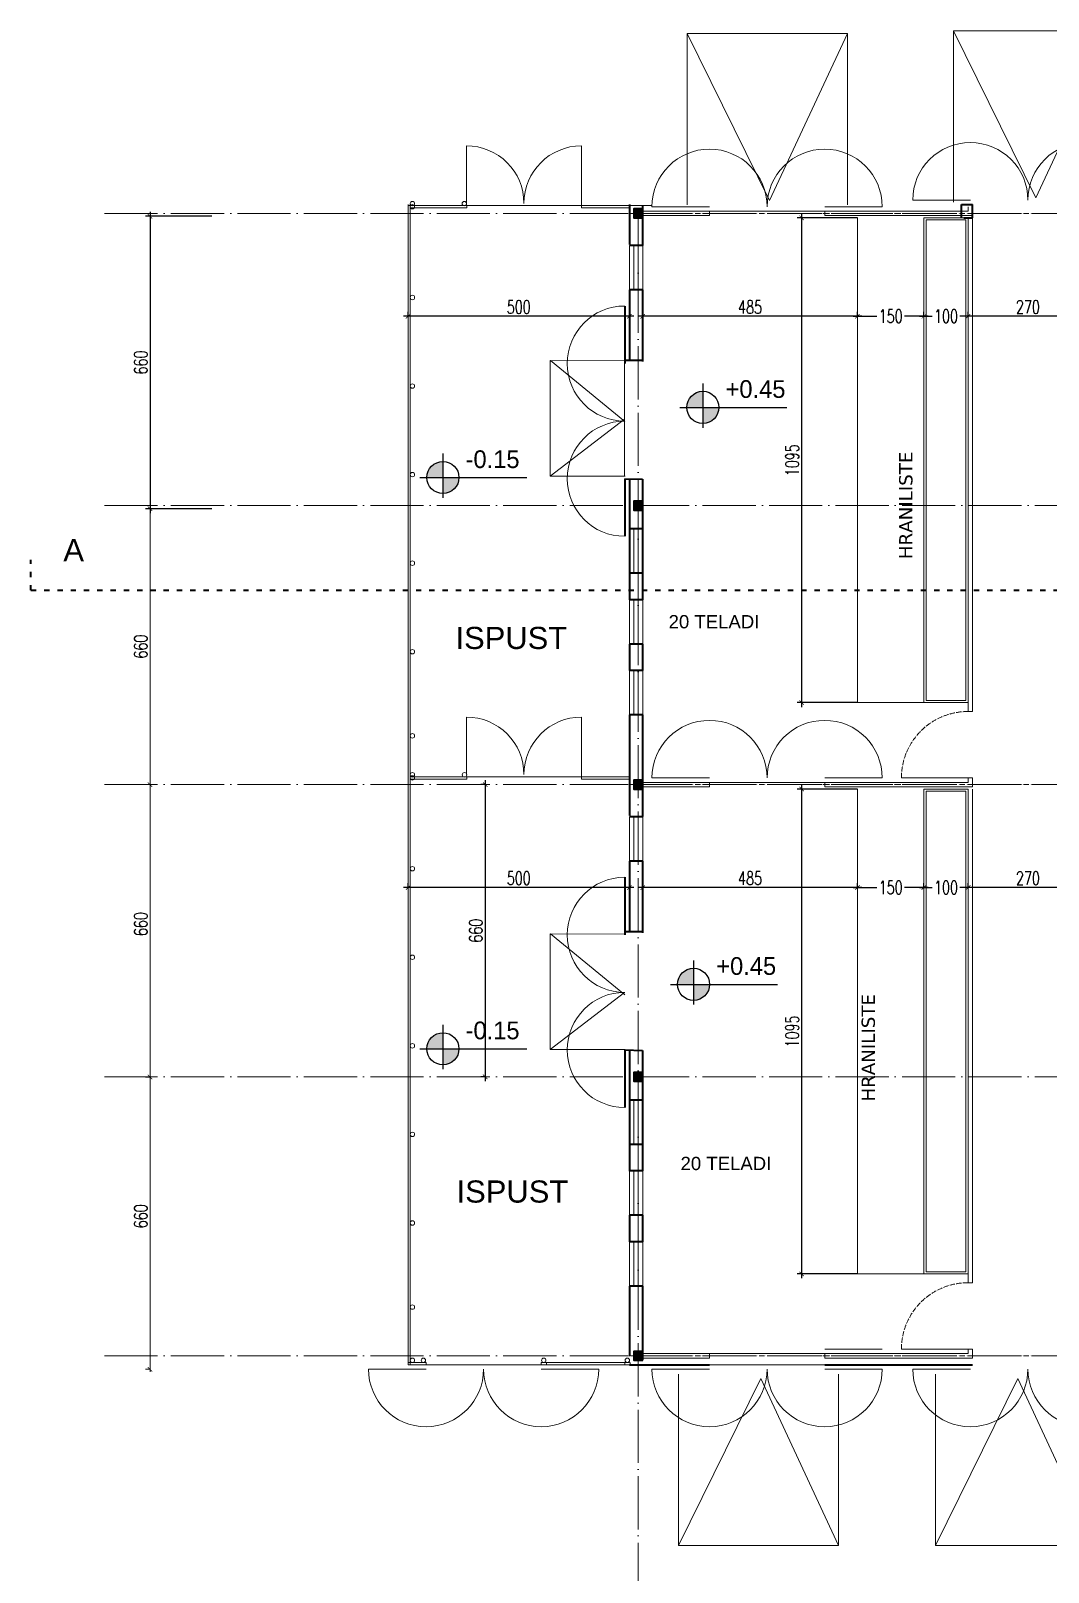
# Model space of a CAD drawing. Header units: millimetres. Extents: x 73 to 57768, y -40361 to 10065.
# Drawn here: x 30645 to 32943, y 2149 to 5630 of the extents above; entities that cross this region are included whole.
import ezdxf

# ---------------------------------------------------------------- set-up
doc = ezdxf.new("R2010")
doc.units = ezdxf.units.MM
for name, pattern in [('ACAD_ISO02W100', [15, 12, -3]), ('ACAD_ISO03W100', [30, 12, -18]), ('ACAD_ISO04W100', [30, 24, -3, 0, -3]), ('ACAD_ISO10W100', [18, 12, -3, 0, -3])]:
    doc.linetypes.add(name, pattern=pattern)
for name, color, linetype, lineweight in [('hatch', 4, 'Continuous', 0), ('isprek.', 6, 'ACAD_ISO02W100', 18), ('kote', 124, 'Continuous', 5), ('kote i srafura', 9, 'Continuous', 5), ('Osovine', 252, 'ACAD_ISO04W100', 9), ('presjek A-A B- B', 40, 'Continuous', 40), ('raster', 7, 'ACAD_ISO10W100', 5)]:
    doc.layers.add(name, color=color, linetype=linetype, lineweight=lineweight)
doc.layers.add('pogled', color=7, linetype='Continuous', lineweight=5, true_color=0x8db1c3)
doc.layers.add('presjek', color=7, linetype='Continuous', lineweight=40, true_color=0xe37da2)
doc.layers.add('sjeccica', color=20, linetype='Continuous')
doc.layers.add('TEXT', color=7, linetype='Continuous')
doc.styles.add('1-100', font='simplex.shx', dxfattribs={"width": 0.7, "height": 30})
doc.dimstyles.new('1-100', dxfattribs={"dimtxt": 30, "dimasz": 10, "dimexe": 10, "dimexo": 0, "dimgap": 6, "dimtad": 1, "dimdec": 0, "dimtxsty": '1-100', "dimblk": 'ARCHTICK', "dimcen": 10, "dimdle": 10, "dimadec": 8, "dimazin": 0, "dimtfac": 1, "dimtdec": 0, "dimtix": 1, "dimtmove": 2, "dimatfit": 3, "dimfxl": 1, "dimtolj": 1, "dimtzin": 0, "dimarcsym": 0})

# ---------------------------------------------------------------- blocks, each defined once
blk = doc.blocks.new('_ArchTick')
at = {"layer": 'kote', "color": 0, "const_width": 0.15}
blk.add_lwpolyline([(-0.5, -0.5), (0.5, 0.5)], dxfattribs=at)
blk = doc.blocks.new('*D200')
at = {"layer": 'Defpoints', "color": 0}
for p in [(32512.1, 4984.9), (32512.1, 4984.9), (32662.1, 4984.9)]:
    blk.add_point(p, dxfattribs=at)
at = {"layer": 'kote i srafura', "color": 0, "lineweight": -2}
for p, q in [((32502.1, 4984.9), (32556.1, 4984.9)), ((32512.1, 4984.9), (32512.1, 4994.9)), ((32672.1, 4984.9), (32618.1, 4984.9)), ((32662.1, 4984.9), (32662.1, 4994.9))]:
    blk.add_line(p, q, dxfattribs=at)
at = {"layer": 'kote i srafura', "color": 0, "lineweight": -2, "xscale": 10, "yscale": 10, "zscale": 10, "rotation": 180}
blk.add_blockref('_ArchTick', (32512.1, 4984.9), dxfattribs=at)
at = {"layer": 'kote i srafura', "color": 0, "lineweight": -2, "xscale": 10, "yscale": 10, "zscale": 10}
blk.add_blockref('_ArchTick', (32662.1, 4984.9), dxfattribs=at)
at = {"layer": 'kote i srafura', "color": 0, "insert": (32587.1, 4984.9), "char_height": 30, "attachment_point": 5, "style": '1-100'}
blk.add_mtext('\\A1;150', dxfattribs=at)
blk = doc.blocks.new('*D201')
at = {"layer": 'Defpoints', "color": 0}
for p in [(32662.1, 4984.9), (32662.1, 4984.9), (32762.1, 4984.9)]:
    blk.add_point(p, dxfattribs=at)
at = {"layer": 'kote i srafura', "color": 0, "lineweight": -2}
for p, q in [((32652.1, 4984.9), (32681.1, 4984.9)), ((32662.1, 4984.9), (32662.1, 4994.9)), ((32772.1, 4984.9), (32743.1, 4984.9)), ((32762.1, 4984.9), (32762.1, 4994.9))]:
    blk.add_line(p, q, dxfattribs=at)
at = {"layer": 'kote i srafura', "color": 0, "lineweight": -2, "xscale": 10, "yscale": 10, "zscale": 10, "rotation": 180}
blk.add_blockref('_ArchTick', (32662.1, 4984.9), dxfattribs=at)
at = {"layer": 'kote i srafura', "color": 0, "lineweight": -2, "xscale": 10, "yscale": 10, "zscale": 10}
blk.add_blockref('_ArchTick', (32762.1, 4984.9), dxfattribs=at)
at = {"layer": 'kote i srafura', "color": 0, "insert": (32712.1, 4984.9), "char_height": 30, "attachment_point": 5, "style": '1-100'}
blk.add_mtext('\\A1;100', dxfattribs=at)
blk = doc.blocks.new('*D202')
at = {"layer": 'Defpoints', "color": 0}
for p in [(32762.1, 4984.9), (32762.1, 4984.9), (33032.1, 4984.9)]:
    blk.add_point(p, dxfattribs=at)
at = {"layer": 'kote i srafura', "color": 0, "lineweight": -2}
for p, q in [((33042.1, 4984.9), (32752.1, 4984.9)), ((32762.1, 4984.9), (32762.1, 4994.9)), ((33032.1, 4984.9), (33032.1, 4994.9))]:
    blk.add_line(p, q, dxfattribs=at)
at = {"layer": 'kote i srafura', "color": 0, "lineweight": -2, "xscale": 10, "yscale": 10, "zscale": 10, "rotation": 180}
blk.add_blockref('_ArchTick', (32762.1, 4984.9), dxfattribs=at)
at = {"layer": 'kote i srafura', "color": 0, "lineweight": -2, "xscale": 10, "yscale": 10, "zscale": 10}
blk.add_blockref('_ArchTick', (33032.1, 4984.9), dxfattribs=at)
at = {"layer": 'kote i srafura', "color": 0, "insert": (32897.1, 5005.9), "char_height": 30, "attachment_point": 5, "style": '1-100'}
blk.add_mtext('\\A1;270', dxfattribs=at)
blk = doc.blocks.new('*D203')
at = {"layer": 'Defpoints', "color": 0}
for p in [(31497.1, 4984.9), (31497.1, 4984.9), (31997.1, 4984.9)]:
    blk.add_point(p, dxfattribs=at)
at = {"layer": 'kote i srafura', "color": 0, "lineweight": -2}
for p, q in [((32007.1, 4984.9), (31487.1, 4984.9)), ((31497.1, 4984.9), (31497.1, 4994.9)), ((31997.1, 4984.9), (31997.1, 4994.9))]:
    blk.add_line(p, q, dxfattribs=at)
at = {"layer": 'kote i srafura', "color": 0, "lineweight": -2, "xscale": 10, "yscale": 10, "zscale": 10, "rotation": 180}
blk.add_blockref('_ArchTick', (31497.1, 4984.9), dxfattribs=at)
at = {"layer": 'kote i srafura', "color": 0, "lineweight": -2, "xscale": 10, "yscale": 10, "zscale": 10}
blk.add_blockref('_ArchTick', (31997.1, 4984.9), dxfattribs=at)
at = {"layer": 'kote i srafura', "color": 0, "insert": (31747.1, 5005.9), "char_height": 30, "attachment_point": 5, "style": '1-100'}
blk.add_mtext('\\A1;500', dxfattribs=at)
blk = doc.blocks.new('*D204')
at = {"layer": 'Defpoints', "color": 0}
for p in [(32027.1, 4984.9), (32027.1, 4984.9), (32512.1, 4984.9)]:
    blk.add_point(p, dxfattribs=at)
at = {"layer": 'kote i srafura', "color": 0, "lineweight": -2}
for p, q in [((32522.1, 4984.9), (32017.1, 4984.9)), ((32027.1, 4984.9), (32027.1, 4994.9)), ((32512.1, 4984.9), (32512.1, 4994.9))]:
    blk.add_line(p, q, dxfattribs=at)
at = {"layer": 'kote i srafura', "color": 0, "lineweight": -2, "xscale": 10, "yscale": 10, "zscale": 10, "rotation": 180}
blk.add_blockref('_ArchTick', (32027.1, 4984.9), dxfattribs=at)
at = {"layer": 'kote i srafura', "color": 0, "lineweight": -2, "xscale": 10, "yscale": 10, "zscale": 10}
blk.add_blockref('_ArchTick', (32512.1, 4984.9), dxfattribs=at)
at = {"layer": 'kote i srafura', "color": 0, "insert": (32269.6, 5005.9), "char_height": 30, "attachment_point": 5, "style": '1-100'}
blk.add_mtext('\\A1;485', dxfattribs=at)
blk = doc.blocks.new('*D205')
at = {"layer": 'Defpoints', "color": 0}
for p in [(32512.1, 5207.4), (32385.9, 4112.4), (32512.1, 4112.4)]:
    blk.add_point(p, dxfattribs=at)
at = {"layer": 'kote i srafura', "color": 0, "lineweight": -2}
for p, q in [((32512.1, 5207.4), (32375.9, 5207.4)), ((32385.9, 5217.4), (32385.9, 4102.4)), ((32512.1, 4112.4), (32375.9, 4112.4))]:
    blk.add_line(p, q, dxfattribs=at)
at = {"layer": 'kote i srafura', "color": 0, "lineweight": -2, "xscale": 10, "yscale": 10, "zscale": 10}
for p, rotation in [((32385.9, 5207.4), 90), ((32385.9, 4112.4), 270)]:
    blk.add_blockref('_ArchTick', p, dxfattribs=dict(at, rotation=rotation))
at = {"layer": 'kote i srafura', "color": 0, "insert": (32364.9, 4659.9), "char_height": 30, "attachment_point": 5, "rotation": 90, "style": '1-100'}
blk.add_mtext('\\A1;1095', dxfattribs=at)
blk = doc.blocks.new('*D209')
at = {"layer": 'Defpoints', "color": 0}
for p in [(32512.1, 3694.9), (32512.1, 3694.9), (32662.1, 3694.9)]:
    blk.add_point(p, dxfattribs=at)
at = {"layer": 'kote i srafura', "color": 0, "lineweight": -2}
for p, q in [((32502.1, 3694.9), (32556.1, 3694.9)), ((32512.1, 3694.9), (32512.1, 3704.9)), ((32672.1, 3694.9), (32618.1, 3694.9)), ((32662.1, 3694.9), (32662.1, 3704.9))]:
    blk.add_line(p, q, dxfattribs=at)
at = {"layer": 'kote i srafura', "color": 0, "lineweight": -2, "xscale": 10, "yscale": 10, "zscale": 10, "rotation": 180}
blk.add_blockref('_ArchTick', (32512.1, 3694.9), dxfattribs=at)
at = {"layer": 'kote i srafura', "color": 0, "lineweight": -2, "xscale": 10, "yscale": 10, "zscale": 10}
blk.add_blockref('_ArchTick', (32662.1, 3694.9), dxfattribs=at)
at = {"layer": 'kote i srafura', "color": 0, "insert": (32587.1, 3694.9), "char_height": 30, "attachment_point": 5, "style": '1-100'}
blk.add_mtext('\\A1;150', dxfattribs=at)
blk = doc.blocks.new('*D210')
at = {"layer": 'Defpoints', "color": 0}
for p in [(32662.1, 3694.9), (32662.1, 3694.9), (32762.1, 3694.9)]:
    blk.add_point(p, dxfattribs=at)
at = {"layer": 'kote i srafura', "color": 0, "lineweight": -2}
for p, q in [((32652.1, 3694.9), (32681.1, 3694.9)), ((32662.1, 3694.9), (32662.1, 3704.9)), ((32772.1, 3694.9), (32743.1, 3694.9)), ((32762.1, 3694.9), (32762.1, 3704.9))]:
    blk.add_line(p, q, dxfattribs=at)
at = {"layer": 'kote i srafura', "color": 0, "lineweight": -2, "xscale": 10, "yscale": 10, "zscale": 10, "rotation": 180}
blk.add_blockref('_ArchTick', (32662.1, 3694.9), dxfattribs=at)
at = {"layer": 'kote i srafura', "color": 0, "lineweight": -2, "xscale": 10, "yscale": 10, "zscale": 10}
blk.add_blockref('_ArchTick', (32762.1, 3694.9), dxfattribs=at)
at = {"layer": 'kote i srafura', "color": 0, "insert": (32712.1, 3694.9), "char_height": 30, "attachment_point": 5, "style": '1-100'}
blk.add_mtext('\\A1;100', dxfattribs=at)
blk = doc.blocks.new('*D211')
at = {"layer": 'Defpoints', "color": 0}
for p in [(32762.1, 3694.9), (32762.1, 3694.9), (33032.1, 3694.9)]:
    blk.add_point(p, dxfattribs=at)
at = {"layer": 'kote i srafura', "color": 0, "lineweight": -2}
for p, q in [((33042.1, 3694.9), (32752.1, 3694.9)), ((32762.1, 3694.9), (32762.1, 3704.9)), ((33032.1, 3694.9), (33032.1, 3704.9))]:
    blk.add_line(p, q, dxfattribs=at)
at = {"layer": 'kote i srafura', "color": 0, "lineweight": -2, "xscale": 10, "yscale": 10, "zscale": 10, "rotation": 180}
blk.add_blockref('_ArchTick', (32762.1, 3694.9), dxfattribs=at)
at = {"layer": 'kote i srafura', "color": 0, "lineweight": -2, "xscale": 10, "yscale": 10, "zscale": 10}
blk.add_blockref('_ArchTick', (33032.1, 3694.9), dxfattribs=at)
at = {"layer": 'kote i srafura', "color": 0, "insert": (32897.1, 3715.9), "char_height": 30, "attachment_point": 5, "style": '1-100'}
blk.add_mtext('\\A1;270', dxfattribs=at)
blk = doc.blocks.new('*D212')
at = {"layer": 'Defpoints', "color": 0}
for p in [(31497.1, 3694.9), (31497.1, 3694.9), (31997.1, 3694.9)]:
    blk.add_point(p, dxfattribs=at)
at = {"layer": 'kote i srafura', "color": 0, "lineweight": -2}
for p, q in [((32007.1, 3694.9), (31487.1, 3694.9)), ((31497.1, 3694.9), (31497.1, 3704.9)), ((31997.1, 3694.9), (31997.1, 3704.9))]:
    blk.add_line(p, q, dxfattribs=at)
at = {"layer": 'kote i srafura', "color": 0, "lineweight": -2, "xscale": 10, "yscale": 10, "zscale": 10, "rotation": 180}
blk.add_blockref('_ArchTick', (31497.1, 3694.9), dxfattribs=at)
at = {"layer": 'kote i srafura', "color": 0, "lineweight": -2, "xscale": 10, "yscale": 10, "zscale": 10}
blk.add_blockref('_ArchTick', (31997.1, 3694.9), dxfattribs=at)
at = {"layer": 'kote i srafura', "color": 0, "insert": (31747.1, 3715.9), "char_height": 30, "attachment_point": 5, "style": '1-100'}
blk.add_mtext('\\A1;500', dxfattribs=at)
blk = doc.blocks.new('*D213')
at = {"layer": 'Defpoints', "color": 0}
for p in [(32027.1, 3694.9), (32027.1, 3694.9), (32512.1, 3694.9)]:
    blk.add_point(p, dxfattribs=at)
at = {"layer": 'kote i srafura', "color": 0, "lineweight": -2}
for p, q in [((32522.1, 3694.9), (32017.1, 3694.9)), ((32027.1, 3694.9), (32027.1, 3704.9)), ((32512.1, 3694.9), (32512.1, 3704.9))]:
    blk.add_line(p, q, dxfattribs=at)
at = {"layer": 'kote i srafura', "color": 0, "lineweight": -2, "xscale": 10, "yscale": 10, "zscale": 10, "rotation": 180}
blk.add_blockref('_ArchTick', (32027.1, 3694.9), dxfattribs=at)
at = {"layer": 'kote i srafura', "color": 0, "lineweight": -2, "xscale": 10, "yscale": 10, "zscale": 10}
blk.add_blockref('_ArchTick', (32512.1, 3694.9), dxfattribs=at)
at = {"layer": 'kote i srafura', "color": 0, "insert": (32269.6, 3715.9), "char_height": 30, "attachment_point": 5, "style": '1-100'}
blk.add_mtext('\\A1;485', dxfattribs=at)
blk = doc.blocks.new('*D214')
at = {"layer": 'Defpoints', "color": 0}
for p in [(32512.1, 3917.4), (32385.9, 2822.4), (32512.1, 2822.4)]:
    blk.add_point(p, dxfattribs=at)
at = {"layer": 'kote i srafura', "color": 0, "lineweight": -2}
for p, q in [((32512.1, 3917.4), (32375.9, 3917.4)), ((32385.9, 3927.4), (32385.9, 2812.4)), ((32512.1, 2822.4), (32375.9, 2822.4))]:
    blk.add_line(p, q, dxfattribs=at)
at = {"layer": 'kote i srafura', "color": 0, "lineweight": -2, "xscale": 10, "yscale": 10, "zscale": 10}
for p, rotation in [((32385.9, 3917.4), 90), ((32385.9, 2822.4), 270)]:
    blk.add_blockref('_ArchTick', p, dxfattribs=dict(at, rotation=rotation))
at = {"layer": 'kote i srafura', "color": 0, "insert": (32364.9, 3369.9), "char_height": 30, "attachment_point": 5, "rotation": 90, "style": '1-100'}
blk.add_mtext('\\A1;1095', dxfattribs=at)
blk = doc.blocks.new('*D219')
at = {"layer": 'Defpoints', "color": 0}
for p in [(31053.6, 5210.8), (30914.3, 4550.4), (31053.6, 4550.4)]:
    blk.add_point(p, dxfattribs=at)
at = {"layer": 'kote i srafura', "color": 0, "lineweight": -2}
for p, q in [((31053.6, 5210.8), (30904.3, 5210.8)), ((30914.3, 5220.8), (30914.3, 4540.4)), ((31053.6, 4550.4), (30904.3, 4550.4))]:
    blk.add_line(p, q, dxfattribs=at)
at = {"layer": 'kote i srafura', "color": 0, "lineweight": -2, "xscale": 10, "yscale": 10, "zscale": 10}
for p, rotation in [((30914.3, 5210.8), 90), ((30914.3, 4550.4), 270)]:
    blk.add_blockref('_ArchTick', p, dxfattribs=dict(at, rotation=rotation))
at = {"layer": 'kote i srafura', "color": 0, "insert": (30893.3, 4880.6), "char_height": 30, "attachment_point": 5, "rotation": 90, "style": '1-100'}
blk.add_mtext('\\A1;660', dxfattribs=at)
blk = doc.blocks.new('*D220')
at = {"layer": 'Defpoints', "color": 0}
for p in [(31671.4, 3927.4), (31671.4, 3267.4), (31671.4, 3267.4)]:
    blk.add_point(p, dxfattribs=at)
at = {"layer": 'kote i srafura', "color": 0, "lineweight": -2}
for p, q in [((31671.4, 3937.4), (31671.4, 3257.4)), ((31671.4, 3927.4), (31661.4, 3927.4)), ((31671.4, 3267.4), (31661.4, 3267.4))]:
    blk.add_line(p, q, dxfattribs=at)
at = {"layer": 'kote i srafura', "color": 0, "lineweight": -2, "xscale": 10, "yscale": 10, "zscale": 10}
for p, rotation in [((31671.4, 3927.4), 90), ((31671.4, 3267.4), 270)]:
    blk.add_blockref('_ArchTick', p, dxfattribs=dict(at, rotation=rotation))
at = {"layer": 'kote i srafura', "color": 0, "insert": (31650.4, 3597.4), "char_height": 30, "attachment_point": 5, "rotation": 90, "style": '1-100'}
blk.add_mtext('\\A1;660', dxfattribs=at)

msp = doc.modelspace()

# ---------------------------------------------------------------- hatches: boundary and pattern name
at = {"layer": 'hatch'}
for points in [[(32007.054, 5227.379), (32007.054, 5207.379), (32027.054, 5207.379), (32027.054, 5227.379)], [(32007.054, 5227.379), (32007.054, 5207.379), (32027.054, 5207.379), (32027.054, 5227.379)], [(32027.054, 4567.379), (32007.054, 4567.379), (32007.054, 4547.379), (32027.054, 4547.379)], [(32007.054, 3937.379), (32007.054, 3917.379), (32027.054, 3917.379), (32027.054, 3937.379)], [(32007.054, 3937.379), (32007.054, 3917.379), (32027.054, 3917.379), (32027.054, 3937.379)], [(32027.054, 3277.379), (32007.054, 3277.379), (32007.054, 3257.379), (32027.054, 3257.379)], [(32007.054, 2647.379), (32007.054, 2627.379), (32027.054, 2627.379), (32027.054, 2647.379)], [(32007.054, 2647.379), (32007.054, 2627.379), (32027.054, 2627.379), (32027.054, 2647.379)]]:
    msp.add_hatch(color=256, dxfattribs=at).paths.add_polyline_path(points)
at = {"layer": 'TEXT'}
h = msp.add_hatch(color=256, dxfattribs=at)
h.paths.add_polyline_path([(32162.978, 4779.226), (32162.978, 4815.461, 0.41421356), (32126.743, 4779.226)])
h.paths.add_polyline_path([(32199.214, 4779.226), (32162.978, 4779.226), (32162.978, 4742.99, 0.41421356)])
h = msp.add_hatch(color=256, dxfattribs=at)
h.paths.add_polyline_path([(31575.821, 4620.791), (31575.821, 4657.027, 0.41421356), (31539.586, 4620.791)])
h.paths.add_polyline_path([(31612.057, 4620.791), (31575.821, 4620.791), (31575.821, 4584.555, 0.41421356)])
h = msp.add_hatch(color=256, dxfattribs=at)
h.paths.add_polyline_path([(32141.953, 3476.289), (32141.953, 3512.525, 0.41421356), (32105.717, 3476.289)])
h.paths.add_polyline_path([(32178.189, 3476.289), (32141.953, 3476.289), (32141.953, 3440.053, 0.41421356)])
h = msp.add_hatch(color=256, dxfattribs=at)
h.paths.add_polyline_path([(31575.821, 3330.791), (31575.821, 3367.027, 0.41421356), (31539.586, 3330.791)])
h.paths.add_polyline_path([(31612.057, 3330.791), (31575.821, 3330.791), (31575.821, 3294.555, 0.41421356)])

# ---------------------------------------------------------------- linework, layer by layer
at = {"layer": 'isprek.'}
for centre in [(32761.409, 3942.379), (32761.409, 2652.379)]:
    msp.add_arc(centre, 150.001, 89.753712, 180, dxfattribs=at)
at = {"layer": 'kote i srafura'}
for p, q in [((30914.251, 4560.357), (30914.251, 3917.379)), ((31053.639, 4550.357), (30904.251, 4550.357)), ((30914.251, 3937.379), (30914.251, 3261.194)), ((30914.251, 3927.379), (30904.251, 3927.379)), ((30914.251, 3927.379), (30904.251, 3927.379)), ((30914.251, 3277.379), (30914.251, 2601.194)), ((30914.251, 3267.379), (30904.251, 3267.379)), ((30914.251, 3267.379), (30904.251, 3267.379)), ((30914.251, 3266.933), (30904.251, 3266.933)), ((30914.251, 2606.933), (30904.251, 2606.933))]:
    msp.add_line(p, q, dxfattribs=at)
at = {"layer": 'Osovine', "ltscale": 5}
for p, q in [((30811.529, 5217.379), (34941.49, 5217.379)), ((32017.054, 5217.379), (32017.054, 1817.636)), ((30811.529, 4557.379), (34941.49, 4557.379)), ((30811.529, 3927.379), (34941.49, 3927.379)), ((30811.529, 3267.379), (34941.49, 3267.379)), ((30811.529, 2637.379), (34941.49, 2637.379))]:
    msp.add_line(p, q, dxfattribs=at)
at = {"layer": 'pogled'}
for p, q in [((31628.859, 5239.879), (31628.859, 5369.879)), ((31888.859, 5234.879), (31888.859, 5369.879)), ((31497.054, 5237.379), (31497.054, 3922.379)), ((31497.054, 5234.879), (31888.859, 5234.879)), ((31497.054, 5234.879), (31497.054, 5212.379)), ((31502.054, 5239.953), (31502.054, 5212.379)), ((31502.054, 5237.379), (31502.054, 3922.379)), ((31502.054, 5229.879), (31629.84, 5229.879)), ((31509.554, 5234.879), (32048.075, 5234.879)), ((31629.84, 5229.879), (31629.84, 5234.879)), ((31888.859, 5229.879), (31888.859, 5234.879)), ((31997.054, 5229.879), (31888.859, 5229.879)), ((32027.054, 5222.379), (32762.054, 5222.379)), ((32178.051, 5232.379), (32048.051, 5232.379)), ((32178.051, 5222.379), (32438.051, 5222.379)), ((32178.051, 5222.379), (32178.051, 5212.379)), ((32568.051, 5232.379), (32438.051, 5232.379)), ((32438.051, 5222.379), (32438.051, 5212.379)), ((32767.054, 5247.379), (32637.054, 5247.379)), ((32762.054, 5232.379), (32762.054, 5222.379)), ((32762.054, 5232.379), (32762.054, 5222.379)), ((32772.054, 5232.379), (32772.054, 5212.379)), ((32772.054, 5232.379), (32772.054, 5212.379)), ((32027.054, 5212.379), (32178.051, 5212.379)), ((32438.051, 5212.379), (32772.054, 5212.379)), ((32512.054, 5207.379), (32512.054, 4112.379)), ((32662.054, 5207.379), (32662.054, 4112.379)), ((32762.054, 5207.379), (32762.054, 4092.379)), ((32772.054, 5207.379), (32772.054, 4092.379)), ((31997.054, 5044.783), (31997.054, 5144.783)), ((32007.054, 5044.783), (32007.054, 5144.783)), ((32017.054, 5044.783), (32017.054, 5144.783)), ((32027.054, 5044.783), (32027.054, 5144.783)), ((31985.885, 4624.012), (31985.885, 4752.856)), ((31997.054, 4404.74), (31997.054, 4504.74)), ((32007.054, 4404.74), (32007.054, 4504.74)), ((32017.054, 4404.74), (32017.054, 4504.74)), ((32027.054, 4404.74), (32027.054, 4504.74)), ((31997.054, 4244.783), (31997.054, 4344.783)), ((32007.054, 4244.783), (32007.054, 4344.783)), ((32017.054, 4244.783), (32017.054, 4344.783)), ((32027.054, 4244.783), (32027.054, 4344.783)), ((31997.054, 4084.783), (31997.054, 4184.783)), ((32007.054, 4084.783), (32007.054, 4184.783)), ((32017.054, 4084.783), (32017.054, 4184.783)), ((32027.054, 4084.783), (32027.054, 4184.783)), ((32762.054, 4112.379), (32512.054, 4112.379)), ((31628.859, 3949.879), (31628.859, 4079.879)), ((31888.859, 3944.879), (31888.859, 4079.879)), ((32772.054, 4092.379), (32762.054, 4092.379)), ((31497.054, 3947.379), (31497.054, 2617.379)), ((31502.054, 3947.379), (31502.054, 2617.379)), ((31502.054, 3944.879), (31888.859, 3944.879)), ((31502.054, 3939.879), (31630.205, 3939.879)), ((31509.554, 3944.879), (31997.054, 3944.879)), ((31630.205, 3939.879), (31630.205, 3944.879)), ((31888.859, 3939.879), (31888.859, 3944.879)), ((31997.054, 3939.879), (31888.859, 3939.879)), ((32178.051, 3942.379), (32048.051, 3942.379)), ((32568.051, 3942.379), (32438.051, 3942.379)), ((32611.407, 3942.379), (32772.054, 3942.379)), ((32611.407, 3942.379), (32772.054, 3942.379)), ((32762.054, 3942.379), (32762.054, 3932.379)), ((32762.054, 3942.379), (32762.054, 3932.379)), ((32772.054, 3942.379), (32772.054, 3922.379)), ((32772.054, 3942.379), (32772.054, 3922.379)), ((32027.054, 3932.379), (32762.054, 3932.379)), ((32027.054, 3922.379), (32178.051, 3922.379)), ((32178.051, 3932.379), (32438.051, 3932.379)), ((32178.051, 3932.379), (32178.051, 3922.379)), ((32438.051, 3932.379), (32438.051, 3922.379)), ((32438.051, 3922.379), (32772.054, 3922.379)), ((32512.054, 3917.379), (32512.054, 2822.379)), ((32662.054, 3917.379), (32662.054, 2822.379)), ((32762.054, 3917.379), (32762.054, 2802.379)), ((32772.054, 3917.379), (32772.054, 2802.379)), ((31997.054, 3754.783), (31997.054, 3854.783)), ((32007.054, 3754.783), (32007.054, 3854.783)), ((32017.054, 3754.783), (32017.054, 3854.783)), ((32027.054, 3754.783), (32027.054, 3854.783)), ((31997.054, 3114.74), (31997.054, 3214.74)), ((32007.054, 3114.74), (32007.054, 3214.74)), ((32017.054, 3114.74), (32017.054, 3214.74)), ((32027.054, 3114.74), (32027.054, 3214.74)), ((31997.054, 2954.783), (31997.054, 3054.783)), ((32007.054, 2954.783), (32007.054, 3054.783)), ((32017.054, 2954.783), (32017.054, 3054.783)), ((32027.054, 2954.783), (32027.054, 3054.783)), ((31997.054, 2794.783), (31997.054, 2894.783)), ((32007.054, 2794.783), (32007.054, 2894.783)), ((32017.054, 2794.783), (32017.054, 2894.783)), ((32027.054, 2794.783), (32027.054, 2894.783)), ((32762.054, 2822.379), (32512.054, 2822.379)), ((32772.054, 2802.379), (32762.054, 2802.379)), ((32568.051, 2652.379), (32438.051, 2652.379)), ((32611.407, 2652.379), (32772.054, 2652.379)), ((32611.407, 2652.379), (32772.054, 2652.379)), ((32762.054, 2652.379), (32762.054, 2642.379)), ((32762.054, 2652.379), (32762.054, 2642.379)), ((32772.054, 2652.379), (32772.054, 2632.379)), ((32772.054, 2652.379), (32772.054, 2632.379)), ((31537.723, 2622.379), (31497.054, 2622.379)), ((31537.723, 2617.379), (31497.054, 2617.379)), ((31537.723, 2622.379), (31537.723, 2617.379)), ((31537.723, 2617.379), (31797.723, 2617.379)), ((31997.054, 2622.379), (31797.723, 2622.379)), ((31797.723, 2622.379), (31797.723, 2617.379)), ((31997.054, 2617.379), (31797.723, 2617.379)), ((31809.615, 2622.379), (31809.615, 2617.379)), ((31986.485, 2622.379), (31986.485, 2617.379)), ((31998.377, 2622.379), (31998.377, 2617.379)), ((32027.054, 2642.379), (32762.054, 2642.379)), ((32027.054, 2632.379), (32178.051, 2632.379)), ((32178.051, 2642.379), (32438.051, 2642.379)), ((32178.051, 2642.379), (32178.051, 2632.379)), ((32178.051, 2617.379), (32438.051, 2617.379)), ((32438.051, 2642.379), (32438.051, 2632.379)), ((32438.051, 2632.379), (32772.054, 2632.379)), ((31537.723, 2607.379), (31407.723, 2607.379)), ((31927.723, 2607.379), (31797.723, 2607.379)), ((32178.051, 2607.379), (32048.051, 2607.379)), ((32568.051, 2607.379), (32438.051, 2607.379)), ((32767.054, 2607.379), (32637.054, 2607.379))]:
    msp.add_line(p, q, dxfattribs=at)
at = {"layer": 'pogled', "ltscale": 5}
for points in [[(32489.452, 5236.47), (32489.452, 5623.544), (32127.777, 5623.544), (32127.777, 5236.47)], [(32489.452, 5623.544), (32313.737, 5246.47), (32127.777, 5623.544)], [(33090.946, 5242.505), (33090.946, 5629.58), (32729.271, 5629.58), (32729.271, 5242.505)], [(33090.946, 5629.58), (32915.231, 5252.505), (32729.271, 5629.58)], [(31987.366, 4624.012), (31817.725, 4624.012), (31817.725, 4884.869), (31985.653, 4884.694)], [(31986.689, 4747.363), (31818.814, 4884.897)], [(31985.653, 4884.694), (31986.12, 4751.544)], [(31985.885, 4752.856), (31817.791, 4623.705)], [(31987.366, 3329.266), (31817.725, 3329.266), (31817.725, 3590.123), (31985.653, 3589.949)], [(31986.689, 3452.617), (31818.814, 3590.151)], [(31985.885, 3458.11), (31817.791, 3328.959)], [(32469.544, 2595.865), (32469.544, 2208.79), (32107.87, 2208.79), (32107.87, 2595.865)], [(32469.544, 2208.79), (32293.829, 2585.865), (32107.87, 2208.79)], [(33049.897, 2595.865), (33049.897, 2208.79), (32688.222, 2208.79), (32688.222, 2595.865)], [(33049.897, 2208.79), (32874.182, 2585.865), (32688.222, 2208.79)]]:
    msp.add_lwpolyline(points, dxfattribs=at)
at = {"layer": 'pogled'}
for points in [[(32662.054, 4112.379), (32762.054, 4112.379), (32762.054, 5207.379), (32662.054, 5207.379)], [(32667.054, 4117.379), (32757.054, 4117.379), (32757.054, 5202.379), (32667.054, 5202.379)], [(32662.054, 2822.379), (32762.054, 2822.379), (32762.054, 3917.379), (32662.054, 3917.379)], [(32667.054, 2827.379), (32757.054, 2827.379), (32757.054, 3912.379), (32667.054, 3912.379)]]:
    msp.add_lwpolyline(points, close=True, dxfattribs=at)
for centre in [(31507.023, 5239.406), (31507.023, 5232.379), (31624.154, 5239.406), (31507.023, 5027.379), (31507.023, 4827.379), (31507.023, 4627.379), (31507.023, 4427.379), (31507.023, 4227.379), (31507.023, 4037.379), (31507.023, 3949.406), (31507.023, 3942.379), (31624.518, 3949.406), (31507.023, 3737.379), (31507.023, 3537.379), (31507.023, 3337.379), (31507.023, 3137.379), (31507.023, 2937.379), (31507.023, 2747.379), (31507.023, 2627.379), (31531.741, 2627.379), (31803.633, 2627.379), (31992.395, 2627.379)]:
    msp.add_circle(centre, 5, dxfattribs=at)
for centre, start, end in [((31628.859, 5239.879), 0, 90), ((31888.859, 5239.879), 90, 180), ((32178.051, 5232.379), 0, 180), ((32438.051, 5232.379), 0, 180), ((32767.054, 5247.379), 0, 180), ((33027.054, 5247.379), 0, 180), ((31986.556, 4878.106), 90, 270), ((31986.556, 4618.106), 90, 270), ((31628.859, 3949.879), 0, 90), ((31888.859, 3949.879), 90, 180), ((32178.051, 3942.379), 0, 180), ((32438.051, 3942.379), 0, 180), ((31986.556, 3588.106), 90, 270), ((31986.556, 3328.106), 90, 270), ((31537.723, 2607.379), 180, 0), ((31797.723, 2607.379), 180, 0), ((32178.051, 2607.379), 180, 0), ((32438.051, 2607.379), 180, 0), ((32767.054, 2607.379), 180, 0), ((33027.054, 2607.379), 180, 0)]:
    msp.add_arc(centre, 130, start, end, dxfattribs=at)
at = {"layer": 'presjek'}
for p, q in [((31997.054, 5237.379), (31997.054, 5147.322)), ((31997.054, 5234.879), (31997.054, 5217.379)), ((31997.054, 5234.879), (31997.054, 5217.379)), ((31997.054, 5234.879), (31997.054, 5217.379)), ((32027.054, 5217.379), (32027.054, 5234.879)), ((32027.054, 5217.379), (32027.054, 5234.879)), ((32027.054, 5217.379), (32027.054, 5234.879)), ((32747.054, 5237.379), (32772.054, 5237.379)), ((32772.054, 5207.379), (32772.054, 5237.379)), ((32027.054, 5145.007), (32027.054, 5207.379)), ((32752.054, 5207.379), (32772.054, 5207.379)), ((32027.054, 5144.783), (31997.054, 5144.783)), ((31997.054, 5044.783), (31997.054, 4885.228)), ((31997.054, 5044.783), (31997.054, 4884.783)), ((32027.054, 5044.783), (31997.054, 5044.783)), ((32027.054, 4882.913), (32027.054, 5044.783)), ((32027.054, 4884.783), (32027.054, 5044.783)), ((31986.556, 5008.106), (31986.556, 4878.106)), ((32027.054, 4884.783), (31986.556, 4884.783)), ((32027.054, 4884.783), (31997.054, 4884.783)), ((31986.556, 4618.106), (32026.556, 4616.894)), ((31986.556, 4618.106), (31986.556, 4488.106)), ((31997.054, 4617.788), (31997.054, 4344.74)), ((32027.054, 4344.783), (32027.054, 4616.894)), ((32027.054, 4504.74), (31997.054, 4504.74)), ((32027.054, 4404.74), (31997.054, 4404.74)), ((32027.054, 4344.783), (31997.054, 4344.783)), ((32027.054, 4244.783), (31997.054, 4244.783)), ((31997.054, 4244.783), (31997.054, 4184.783)), ((31997.054, 4244.783), (31997.054, 4184.783)), ((32027.054, 4184.783), (32027.054, 4244.783)), ((32027.054, 4185.867), (32027.054, 4243.639)), ((32027.054, 4184.783), (31997.054, 4184.783)), ((32027.054, 4084.783), (31997.054, 4084.783)), ((31997.054, 4084.765), (31997.054, 3959.976)), ((32027.054, 3960.361), (32027.054, 4084.783)), ((31997.054, 4000.386), (31997.054, 3927.379)), ((31997.054, 4000.386), (31997.054, 3927.379)), ((31997.054, 4000.386), (31997.054, 3927.379)), ((32027.054, 3927.379), (32027.054, 3999.976)), ((32027.054, 3927.379), (32027.054, 3999.976)), ((32027.054, 3927.379), (32027.054, 3999.976)), ((31997.054, 3947.379), (31997.054, 3857.322)), ((32027.054, 3855.007), (32027.054, 3917.379)), ((32027.054, 3854.783), (31997.054, 3854.783)), ((31997.054, 3754.783), (31997.054, 3595.228)), ((31997.054, 3754.783), (31997.054, 3594.783)), ((32027.054, 3754.783), (31997.054, 3754.783)), ((32027.054, 3592.913), (32027.054, 3754.783)), ((32027.054, 3594.783), (32027.054, 3754.783)), ((31986.556, 3718.106), (31986.556, 3588.106)), ((32027.054, 3594.783), (31986.556, 3594.783)), ((32027.054, 3594.783), (31997.054, 3594.783)), ((31986.556, 3328.106), (32026.556, 3326.894)), ((31986.556, 3328.106), (31986.556, 3198.106)), ((31997.054, 3327.788), (31997.054, 3054.74)), ((32027.054, 3054.783), (32027.054, 3326.894)), ((32027.054, 3214.74), (31997.054, 3214.74)), ((32027.054, 3114.74), (31997.054, 3114.74)), ((32027.054, 3054.783), (31997.054, 3054.783)), ((32027.054, 2954.783), (31997.054, 2954.783)), ((31997.054, 2954.783), (31997.054, 2894.783)), ((31997.054, 2954.783), (31997.054, 2894.783)), ((32027.054, 2894.783), (32027.054, 2954.783)), ((32027.054, 2895.867), (32027.054, 2953.639)), ((32027.054, 2894.783), (31997.054, 2894.783)), ((32027.054, 2794.783), (31997.054, 2794.783)), ((31997.054, 2794.765), (31997.054, 2669.976)), ((32027.054, 2670.361), (32027.054, 2794.783)), ((31997.054, 2710.386), (31997.054, 2637.379)), ((31997.054, 2710.386), (31997.054, 2637.379)), ((31997.054, 2710.386), (31997.054, 2637.379)), ((32027.054, 2637.379), (32027.054, 2709.976)), ((32027.054, 2637.379), (32027.054, 2709.976)), ((32027.054, 2637.379), (32027.054, 2709.976)), ((31997.054, 2617.379), (32178.051, 2617.379)), ((32438.051, 2617.379), (32772.054, 2617.379))]:
    msp.add_line(p, q, dxfattribs=at)
for points in [[(32027.054, 5207.379), (32027.054, 5227.379), (32007.054, 5227.379), (32007.054, 5207.379), (32027.054, 5207.379)], [(32027.054, 5207.379), (32027.054, 5227.379), (32007.054, 5227.379), (32007.054, 5207.379), (32027.054, 5207.379)], [(32027.054, 5207.379), (32027.054, 5227.379), (32007.054, 5227.379), (32007.054, 5207.379), (32027.054, 5207.379)], [(32027.054, 4547.379), (32027.054, 4567.379), (32007.054, 4567.379), (32007.054, 4547.379), (32027.054, 4547.379)], [(32027.054, 3917.379), (32027.054, 3937.379), (32007.054, 3937.379), (32007.054, 3917.379), (32027.054, 3917.379)], [(32027.054, 3917.379), (32027.054, 3937.379), (32007.054, 3937.379), (32007.054, 3917.379), (32027.054, 3917.379)], [(32027.054, 3257.379), (32027.054, 3277.379), (32007.054, 3277.379), (32007.054, 3257.379), (32027.054, 3257.379)], [(32027.054, 2627.379), (32027.054, 2647.379), (32007.054, 2647.379), (32007.054, 2627.379), (32027.054, 2627.379)], [(32027.054, 2627.379), (32027.054, 2647.379), (32007.054, 2647.379), (32007.054, 2627.379), (32027.054, 2627.379)]]:
    msp.add_lwpolyline(points, dxfattribs=at)
at = {"layer": 'presjek', "ltscale": 5}
msp.add_lwpolyline([(32747.054, 5207.379), (32747.054, 5237.379)], dxfattribs=at)
at = {"layer": 'presjek A-A B- B', "linetype": 'ACAD_ISO03W100'}
msp.add_line((30645.076, 4366.082), (35226.733, 4366.082), dxfattribs=at)
msp.add_lwpolyline([(30645.076, 4366.082), (30645.076, 4434.959)], dxfattribs=at)
at = {"layer": 'raster'}
for p, q in [((31891.876, 5217.379), (34448.842, 5217.379)), ((31891.876, 5217.379), (34448.842, 5217.379)), ((31891.876, 3927.379), (34448.842, 3927.379)), ((31891.876, 3927.379), (34448.842, 3927.379)), ((31891.876, 2637.379), (34448.842, 2637.379)), ((31891.876, 2637.379), (34448.842, 2637.379)), ((31891.876, 2637.379), (34448.842, 2637.379))]:
    msp.add_line(p, q, dxfattribs=at)
at = {"layer": 'TEXT'}
for p, q in [((32162.978, 4833.368), (32162.978, 4733.368)), ((32111.206, 4779.226), (32352.638, 4779.226)), ((31575.821, 4674.933), (31575.821, 4574.933)), ((31524.049, 4620.791), (31765.481, 4620.791)), ((32141.953, 3530.431), (32141.953, 3430.431)), ((32090.181, 3476.289), (32331.612, 3476.289)), ((31575.821, 3384.933), (31575.821, 3284.933)), ((31524.049, 3330.791), (31765.481, 3330.791))]:
    msp.add_line(p, q, dxfattribs=at)
for centre in [(32162.978, 4779.226), (31575.821, 4620.791), (32141.953, 3476.289), (31575.821, 3330.791)]:
    msp.add_circle(centre, 36.236, dxfattribs=at)

# ---------------------------------------------------------------- block references
at = {"layer": 'kote i srafura', "xscale": 10, "yscale": 10, "zscale": 10}
for p, rotation in [((30914.251, 4550.357), 90), ((30914.251, 3927.379), 270), ((30914.251, 3927.379), 90), ((30914.251, 3267.379), 270), ((30914.251, 3267.379), 90), ((30914.251, 3266.933), 270), ((30914.251, 2606.933), 270)]:
    msp.add_blockref('_ArchTick', p, dxfattribs=dict(at, rotation=rotation))

# ---------------------------------------------------------------- texts
at = {"layer": 'kote i srafura', "char_height": 30, "attachment_point": 5, "rotation": 90, "style": '1-100'}
for insert in [(30893.251, 4238.868), (30893.251, 3612.379), (30893.251, 2952.379)]:
    msp.add_mtext('\\A1;6{\\Fsimplex|c238;60}', dxfattribs=dict(at, insert=insert))
at = {"layer": 'pogled', "char_height": 30, "width": 206.58542, "attachment_point": 7, "rotation": 90}
for insert in [(32636.857, 4436.495), (32552.052, 3211.493)]:
    msp.add_mtext('{\\fVerdana|b0|i0|c238|p34;HRANILISTE}', dxfattribs=dict(at, insert=insert))
at = {"layer": 'pogled', "linetype": 'ACAD_ISO02W100', "insert": (30718.59, 4481.816), "char_height": 50, "width": 62.13875, "attachment_point": 1}
msp.add_mtext('{\\fArial|b0|i0|c238|p34;A}', dxfattribs=at)
at = {"layer": 'sjeccica', "width": 333.0712, "attachment_point": 1}
for s, insert, char_height in [('{\\fArial|b0|i0|c0|p34;ISPUST}', (31604.189, 4283.541), 50), ('{\\fArial|b0|i0|c238|p34;20 TELADI}', (32085.598, 4310.201), 30), ('{\\fArial|b0|i0|c238|p34;20 TELADI}', (32112.534, 3086.791), 30), ('{\\fArial|b0|i0|c0|p34;ISPUST}', (31606.65, 3033.391), 50)]:
    msp.add_mtext(s, dxfattribs=dict(at, insert=insert, char_height=char_height))
at = {"layer": 'TEXT', "char_height": 40, "width": 259.799, "attachment_point": 1}
for s, insert in [('+0.45', (32214.164, 4840.633)), ('-0.15', (31627.007, 4682.199)), ('+0.45', (32193.138, 3537.697)), ('-0.15', (31627.007, 3392.199))]:
    msp.add_mtext(s, dxfattribs=dict(at, insert=insert))

# ---------------------------------------------------------------- dimensions: what is measured, and where the dimension line sits
at = {"layer": 'kote i srafura'}
for base, p1, p2, picture, middle in [((30914.251, 4550.357), (31053.639, 5210.776), (31053.639, 4550.357), '*D219', (30893.251, 4880.567)), ((32385.898, 4112.379), (32512.054, 5207.379), (32512.054, 4112.379), '*D205', (32364.898, 4659.879)), ((31671.402, 3267.379), (31671.402, 3927.379), (31671.402, 3267.379), '*D220', (31650.402, 3597.379)), ((32385.898, 2822.379), (32512.054, 3917.379), (32512.054, 2822.379), '*D214', (32364.898, 3369.879))]:
    dim = msp.add_linear_dim(base=base, p1=p1, p2=p2, angle=90, dimstyle='1-100', dxfattribs=at)
    dim.commit()
    dim.dimension.update_dxf_attribs({"geometry": picture, "text_midpoint": middle})
for base, p1, p2, picture, middle in [((31497.054, 4984.879), (31997.054, 4984.879), (31497.054, 4984.879), '*D203', (31747.054, 5005.879)), ((32027.054, 4984.879), (32512.054, 4984.879), (32027.054, 4984.879), '*D204', (32269.554, 5005.879)), ((32762.054, 4984.879), (33032.054, 4984.879), (32762.054, 4984.879), '*D202', (32897.054, 5005.879)), ((31497.054, 3694.879), (31997.054, 3694.879), (31497.054, 3694.879), '*D212', (31747.054, 3715.879)), ((32027.054, 3694.879), (32512.054, 3694.879), (32027.054, 3694.879), '*D213', (32269.554, 3715.879)), ((32762.054, 3694.879), (33032.054, 3694.879), (32762.054, 3694.879), '*D211', (32897.054, 3715.879))]:
    dim = msp.add_linear_dim(base=base, p1=p1, p2=p2, dimstyle='1-100', dxfattribs=at)
    dim.commit()
    dim.dimension.update_dxf_attribs({"geometry": picture, "text_midpoint": middle})
for base, p1, p2, picture, middle in [((32512.054, 4984.879), (32662.054, 4984.879), (32512.054, 4984.879), '*D200', (32587.054, 4984.879)), ((32662.054, 4984.879), (32762.054, 4984.879), (32662.054, 4984.879), '*D201', (32712.054, 4984.879)), ((32512.054, 3694.879), (32662.054, 3694.879), (32512.054, 3694.879), '*D209', (32587.054, 3694.879)), ((32662.054, 3694.879), (32762.054, 3694.879), (32662.054, 3694.879), '*D210', (32712.054, 3694.879))]:
    dim = msp.add_linear_dim(base=base, p1=p1, p2=p2, dimstyle='1-100', dxfattribs=at)
    dim.commit()
    dim.dimension.update_dxf_attribs({"geometry": picture, "text_midpoint": middle, "dimtype": 160})

doc.saveas('drawing.dxf')
